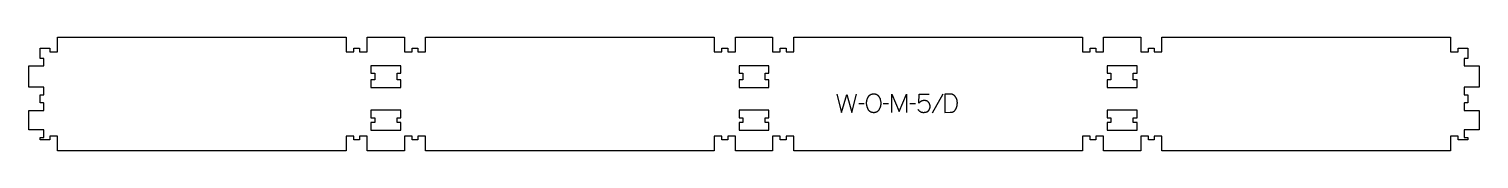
# Model space of a CAD drawing. Extents: x -1182 to 1182, y -93 to 93.
import ezdxf

# ---------------------------------------------------------------- set-up
doc = ezdxf.new("R2010")
doc.units = 0
for name, color, linetype in [('1_ANYTOOL_1MMDEEP_LABELS_S', 2, 'CONTINUOUS'), ('3_ANYTOOL_CUTTHROUGH_INSID', 4, 'CONTINUOUS'), ('4_ANYTOOL_CUTTHROUGH_OUTSI', 5, 'CONTINUOUS')]:
    doc.layers.add(name, color=color, linetype=linetype)

msp = doc.modelspace()

# ---------------------------------------------------------------- linework, layer by layer
at = {"layer": '1_ANYTOOL_1MMDEEP_LABELS_S'}
for p, q in [((179.5, -16.1), (170.7, -16.2)), ((219.5, -16.1), (210.7, -16.2)), ((263, -16.1), (254.2, -16.2)), ((307.6, -0.5), (290.5, -31.2))]:
    msp.add_line(p, q, dxfattribs=at)
for points in [[(195.5, 0.3), (195.9, 0.3), (196.3, 0.3), (196.6, 0.3), (196.8, 0.3), (197, 0.2), (197.1, 0.2), (197.3, 0.2), (197.5, 0.2), (197.6, 0.1), (197.8, 0.1), (198, 0.1), (198.1, 0), (198.3, 0), (198.5, -0.1), (198.6, -0.1), (198.8, -0.2), (198.9, -0.2), (199.1, -0.3), (199.2, -0.4), (199.4, -0.4), (199.5, -0.5), (199.7, -0.6), (199.8, -0.6), (199.9, -0.7), (200.1, -0.8), (200.2, -0.9), (200.4, -1), (200.5, -1.1), (200.9, -1.3), (201.1, -1.5), (201.4, -1.7), (201.6, -1.9), (201.9, -2.1), (202.1, -2.4), (202.3, -2.6), (202.5, -2.8), (202.7, -3.1), (202.9, -3.3), (203.1, -3.5), (203.3, -3.8), (203.5, -4.1), (203.7, -4.3), (203.9, -4.6), (204.2, -5.2), (204.4, -5.5), (204.5, -5.8), (204.7, -6.1), (204.8, -6.4), (205, -6.7), (205.1, -7), (205.2, -7.3), (205.4, -7.6), (205.5, -7.9), (205.6, -8.2), (205.7, -8.6), (205.8, -8.9), (205.9, -9.2), (205.9, -9.6), (206.2, -10.6), (206.3, -11.3), (206.4, -11.9), (206.5, -12.6), (206.6, -13.2), (206.6, -13.9), (206.7, -14.5), (206.7, -15.2), (206.7, -15.8), (206.6, -16.4), (206.6, -17.1), (206.5, -17.7), (206.4, -18.4), (206.3, -19), (206.1, -19.6), (206, -20.3), (205.8, -20.9), (205.6, -21.5), (205.4, -22.2), (205.1, -22.8), (204.8, -23.5), (204.5, -24.1), (204.2, -24.7), (203.9, -25.4), (203.7, -25.7), (203.5, -26), (203.3, -26.3), (203.1, -26.6), (202.9, -26.8), (202.7, -27.1), (202.5, -27.4), (202.3, -27.6), (202.2, -27.7), (202.1, -27.8), (202, -28), (201.9, -28.1), (201.7, -28.2), (201.6, -28.3), (201.5, -28.4), (201.4, -28.5), (201.2, -28.6), (201.1, -28.7), (201, -28.8), (200.9, -28.9), (200.7, -28.9), (200.6, -29), (200.5, -29.1), (200.3, -29.2), (200.2, -29.3), (200.1, -29.4), (199.9, -29.4), (199.8, -29.5), (199.6, -29.6), (199.5, -29.6), (199.3, -29.7), (199.2, -29.8), (199, -29.8), (198.9, -29.9), (198.7, -29.9), (198.6, -30), (198.3, -30.1), (198, -30.2), (197.6, -30.2), (197.3, -30.3), (197, -30.3), (196.6, -30.4), (196.3, -30.4), (195.9, -30.5), (195.6, -30.5), (195.2, -30.5), (194.8, -30.5), (194.4, -30.5), (194.1, -30.4), (193.7, -30.4), (193.3, -30.3), (193, -30.3), (192.6, -30.2), (192.3, -30.1), (192, -30.1), (191.7, -30), (191.5, -29.9), (191.3, -29.9), (191.2, -29.8), (191, -29.7), (190.9, -29.7), (190.7, -29.6), (190.6, -29.5), (190.4, -29.5), (190.3, -29.4), (190.1, -29.3), (190, -29.3), (189.9, -29.2), (189.7, -29.1), (189.6, -29), (189.4, -28.9), (189.3, -28.8), (189.2, -28.7), (189, -28.6), (188.9, -28.5), (188.8, -28.4), (188.7, -28.3), (188.5, -28.2), (188.4, -28.1), (188.3, -28), (188.2, -27.9), (188.1, -27.8), (187.9, -27.7), (187.8, -27.6), (187.7, -27.4), (187.6, -27.3), (187.4, -27), (187.2, -26.8), (187, -26.5), (186.8, -26.2), (186.6, -25.9), (186.4, -25.6), (186.2, -25.3), (185.9, -24.6), (185.6, -24), (185.3, -23.3), (185, -22.7), (184.8, -22), (184.6, -21.4), (184.3, -20.7), (184.2, -20.1), (184, -19.4), (183.9, -18.8), (183.7, -18.1), (183.7, -17.5), (183.6, -16.8), (183.5, -16.2), (183.5, -15.5), (183.5, -14.9), (183.5, -14.2), (183.5, -13.5), (183.6, -12.8), (183.7, -12.1), (183.8, -11.5), (183.9, -10.8), (184, -10.1), (184.2, -9.5), (184.4, -8.8), (184.6, -8.2), (184.8, -7.6), (185.1, -6.9), (185.4, -6.3), (185.7, -5.7), (186, -5.1), (186.4, -4.5), (186.5, -4.2), (186.7, -3.9), (186.9, -3.6), (187.1, -3.4), (187.3, -3.1), (187.6, -2.9), (187.8, -2.6), (188, -2.4), (188.1, -2.3), (188.3, -2.2), (188.4, -2.1), (188.5, -1.9), (188.6, -1.8), (188.8, -1.7), (188.9, -1.6), (189, -1.5), (189.1, -1.5), (189.3, -1.4), (189.4, -1.3), (189.5, -1.2), (189.7, -1.1), (189.8, -1), (190, -0.9), (190.1, -0.9), (190.2, -0.8), (190.4, -0.7), (190.7, -0.6), (191, -0.5), (191.3, -0.3), (191.6, -0.2), (191.9, -0.1), (192.3, 0), (192.6, 0), (192.9, 0.1), (193.3, 0.2), (193.7, 0.2), (194, 0.3), (194.4, 0.3), (194.8, 0.3), (195.1, 0.3)], [(311.1, 0), (311.1, -30), (319.6, -29.9), (320, -29.9), (320.4, -29.9), (320.8, -29.9), (321.2, -29.8), (321.6, -29.8), (321.9, -29.7), (322.3, -29.6), (322.7, -29.6), (323, -29.5), (323.4, -29.4), (323.7, -29.3), (324, -29.2), (324.3, -29), (324.5, -29), (324.6, -28.9), (324.8, -28.8), (324.9, -28.8), (325.1, -28.7), (325.2, -28.6), (325.4, -28.5), (325.5, -28.5), (325.7, -28.4), (325.8, -28.3), (325.9, -28.2), (326.1, -28.1), (326.2, -28), (326.3, -27.9), (326.5, -27.8), (326.6, -27.7), (326.7, -27.6), (326.8, -27.5), (326.9, -27.4), (327.1, -27.3), (327.2, -27.2), (327.3, -27.1), (327.4, -26.9), (327.5, -26.8), (327.6, -26.7), (327.7, -26.6), (327.8, -26.5), (327.9, -26.3), (328, -26.2), (328.1, -26.1), (328.2, -25.9), (328.3, -25.8), (328.5, -25.5), (328.7, -25.2), (328.9, -24.9), (329.2, -24.3), (329.5, -23.7), (329.7, -23), (330, -22.4), (330.2, -21.7), (330.4, -21.1), (330.6, -20.4), (330.8, -19.8), (331, -19.1), (331.1, -18.5), (331.2, -17.8), (331.3, -17.1), (331.4, -16.4), (331.4, -15.7), (331.5, -15), (331.5, -14.3), (331.5, -13.7), (331.4, -13.1), (331.4, -12.5), (331.3, -12), (331.2, -11.4), (331.2, -11.1), (331.1, -10.8), (331.1, -10.5), (331, -10.3), (330.9, -10), (330.8, -9.7), (330.8, -9.4), (330.7, -9.2), (330.6, -8.9), (330.5, -8.6), (330.4, -8.3), (330.3, -8.1), (330.2, -7.8), (330.1, -7.5), (329.8, -7), (329.6, -6.5), (329.3, -6), (329, -5.5), (328.8, -5.2), (328.6, -4.9), (328.4, -4.6), (328.2, -4.3), (328, -4), (327.8, -3.8), (327.5, -3.5), (327.3, -3.3), (327.1, -3.1), (326.9, -2.8), (326.7, -2.6), (326.4, -2.4), (326.2, -2.2), (325.9, -2), (325.7, -1.9), (325.5, -1.7), (325.2, -1.5), (325, -1.4), (324.7, -1.3), (324.4, -1.1), (324.2, -1), (323.9, -0.9), (323.6, -0.8), (323.4, -0.7), (323.1, -0.6), (322.8, -0.5), (322.5, -0.5), (322.2, -0.4), (321.9, -0.4), (321.7, -0.3), (321.4, -0.3), (321.1, -0.3), (316.2, -0.1)]]:
    msp.add_lwpolyline(points, close=True, dxfattribs=at)
for points in [[(135.1, 0), (142.8, -30), (151.3, -0.9), (159.7, -30), (167.2, 0)], [(224.6, -30), (224.6, 0), (236.6, -28.4), (248.6, -0.1), (248.6, -30)], [(267.3, -25.2), (267.5, -25.5), (267.7, -25.8), (267.9, -26.1), (268.1, -26.4), (268.4, -26.6), (268.6, -26.9), (268.8, -27.1), (269.1, -27.3), (269.3, -27.5), (269.6, -27.8), (269.8, -28), (270.1, -28.1), (270.3, -28.3), (270.6, -28.5), (270.9, -28.7), (271.2, -28.8), (271.4, -29), (271.7, -29.1), (272, -29.2), (272.3, -29.3), (272.6, -29.4), (272.9, -29.5), (273.2, -29.6), (273.5, -29.7), (273.9, -29.8), (274.2, -29.8), (274.5, -29.9), (274.8, -29.9), (275.2, -30), (275.5, -30), (275.9, -30), (276.2, -30), (276.6, -30), (277, -30), (277.4, -30), (277.8, -29.9), (278.2, -29.9), (278.6, -29.9), (279, -29.8), (279.4, -29.7), (279.7, -29.7), (280.1, -29.6), (280.4, -29.5), (280.8, -29.4), (281.1, -29.3), (281.4, -29.2), (281.7, -29.1), (282.1, -29), (282.2, -28.9), (282.4, -28.8), (282.5, -28.8), (282.7, -28.7), (282.8, -28.6), (283, -28.5), (283.1, -28.4), (283.3, -28.3), (283.4, -28.2), (283.5, -28.1), (283.7, -28), (283.8, -27.9), (283.9, -27.7), (284.1, -27.6), (284.2, -27.5), (284.3, -27.4), (284.5, -27.2), (284.6, -27.1), (284.7, -26.9), (284.8, -26.8), (284.9, -26.6), (285.1, -26.5), (285.2, -26.3), (285.3, -26.2), (285.4, -26), (285.5, -25.8), (285.6, -25.6), (285.7, -25.5), (285.9, -25.1), (286.1, -24.7), (286.2, -24.4), (286.3, -24.2), (286.4, -23.9), (286.5, -23.7), (286.6, -23.5), (286.7, -23.2), (286.8, -23), (286.8, -22.7), (286.9, -22.5), (286.9, -22.3), (287, -22), (287, -21.8), (287, -21.5), (287.1, -21.3), (287.1, -21.1), (287.1, -20.8), (287.1, -20.6), (287.1, -20.3), (287, -20), (287, -19.8), (287, -19.5), (287, -19.3), (287, -19), (286.9, -18.8), (286.9, -18.5), (286.8, -18.3), (286.8, -18), (286.7, -17.8), (286.7, -17.6), (286.6, -17.3), (286.5, -17.1), (286.5, -16.9), (286.4, -16.7), (286.3, -16.4), (286.2, -16.2), (286.1, -16), (286, -15.8), (285.9, -15.6), (285.8, -15.4), (285.7, -15.2), (285.6, -15), (285.5, -14.8), (285.4, -14.6), (285.2, -14.4), (285.1, -14.2), (285, -14), (284.8, -13.8), (284.7, -13.6), (284.5, -13.4), (284.4, -13.3), (284.2, -13.1), (284, -12.9), (283.9, -12.8), (283.7, -12.6), (283.5, -12.5), (283.3, -12.4), (283.1, -12.2), (283, -12.1), (282.8, -12), (282.6, -11.9), (282.4, -11.7), (282.2, -11.6), (281.9, -11.5), (281.7, -11.4), (281.5, -11.4), (281.3, -11.3), (281.1, -11.2), (280.8, -11.1), (280.6, -11.1), (280.4, -11), (280.1, -10.9), (279.9, -10.9), (279.6, -10.9), (279.4, -10.8), (279.1, -10.8), (278.8, -10.8), (278.6, -10.7), (278.3, -10.7), (278, -10.7), (277.7, -10.7), (277.4, -10.7), (277, -10.7), (276.7, -10.8), (276.4, -10.8), (276, -10.8), (275.7, -10.9), (275.4, -10.9), (275.1, -11), (274.7, -11.1), (274.4, -11.2), (274.1, -11.3), (273.8, -11.4), (273.6, -11.5), (273.3, -11.6), (273, -11.7), (272.7, -11.9), (272.2, -12.2), (271.9, -12.3), (271.6, -12.5), (271.4, -12.7), (271.1, -12.8), (270.8, -13), (270.6, -13.2), (270.3, -13.4), (270, -13.6), (269.8, -13.8), (269.5, -14.1), (269.2, -14.3), (269, -14.5), (268.5, -15), (269.2, 0), (285.4, 0)]]:
    msp.add_lwpolyline(points, dxfattribs=at)
at = {"layer": '3_ANYTOOL_CUTTHROUGH_INSID'}
for points in [[(-618.3, 33.8), (-618.3, 23.3), (-624.3, 23.3), (-624.3, 10.8), (-575.8, 10.8), (-575.8, 23.3), (-581.8, 23.3), (-581.8, 33.8), (-575.8, 33.8), (-575.8, 46.3), (-624.3, 46.3), (-624.3, 33.8)], [(-18.3, 33.8), (-18.3, 23.3), (-24.3, 23.3), (-24.3, 10.8), (24.2, 10.8), (24.2, 23.3), (18.2, 23.3), (18.2, 33.8), (24.2, 33.8), (24.2, 46.3), (-24.3, 46.3), (-24.3, 33.8)], [(581.8, 33.8), (581.8, 23.3), (575.8, 23.3), (575.8, 10.8), (624.3, 10.8), (624.3, 23.3), (618.3, 23.3), (618.3, 33.8), (624.3, 33.8), (624.3, 46.3), (575.8, 46.3), (575.8, 33.8)], [(-618.3, -39.1), (-618.3, -46.7), (-624.3, -46.7), (-624.3, -59.2), (-575.8, -59.2), (-575.8, -46.7), (-581.8, -46.7), (-581.8, -39.1), (-575.8, -39.1), (-575.8, -26.6), (-624.3, -26.6), (-624.3, -39.1)], [(-18.3, -39.1), (-18.3, -46.7), (-24.3, -46.7), (-24.3, -59.2), (24.2, -59.2), (24.2, -46.7), (18.2, -46.7), (18.2, -39.1), (24.2, -39.1), (24.2, -26.6), (-24.3, -26.6), (-24.3, -39.1)], [(581.8, -39.1), (581.8, -46.7), (575.8, -46.7), (575.8, -59.2), (624.3, -59.2), (624.3, -46.7), (618.3, -46.7), (618.3, -39.1), (624.3, -39.1), (624.3, -26.6), (575.8, -26.6), (575.8, -39.1)]]:
    msp.add_lwpolyline(points, close=True, dxfattribs=at)
at = {"layer": '4_ANYTOOL_CUTTHROUGH_OUTSI'}
msp.add_lwpolyline([(1147.7, 74.8), (1163.8, 74.8), (1163.8, 58.3), (1158, 58.3, 0.414214), (1157.8, 58), (1157.8, 46, 0.414214), (1158, 45.8), (1181.8, 45.8), (1181.8, 11.3), (1158, 11.3, 0.414214), (1157.8, 11), (1157.8, -1, 0.414214), (1158, -1.2), (1163.8, -1.2), (1163.8, -14.6), (1158, -14.6, 0.414214), (1157.8, -14.9), (1157.8, -26.9, 0.414214), (1158, -27.1), (1181.8, -27.1), (1181.8, -58.7), (1158, -58.7, 0.414214), (1157.8, -59), (1157.8, -71, 0.414214), (1158, -71.2), (1163.8, -71.2), (1163.8, -74.7), (1147.7, -74.7), (1147.7, -69, 0.414214), (1147.4, -68.7), (1135.4, -68.7, 0.414214), (1135.2, -69), (1135.2, -92.7), (664.8, -92.7), (664.8, -69, 0.414214), (664.6, -68.7), (652.6, -68.7, 0.414214), (652.3, -69), (652.3, -74.7), (642.9, -74.7), (642.9, -69, 0.414214), (642.7, -68.7), (630.7, -68.7, 0.414214), (630.4, -69), (630.4, -92.7), (569.6, -92.7), (569.6, -69, 0.414214), (569.3, -68.7), (557.3, -68.7, 0.414214), (557.1, -69), (557.1, -74.7), (547.7, -74.7), (547.7, -69, 0.414214), (547.4, -68.7), (535.4, -68.7, 0.414214), (535.2, -69), (535.2, -92.7), (64.8, -92.7), (64.8, -69, 0.414214), (64.6, -68.7), (52.6, -68.7, 0.414214), (52.3, -69), (52.3, -74.7), (42.9, -74.7), (42.9, -69, 0.414214), (42.7, -68.7), (30.7, -68.7, 0.414214), (30.4, -69), (30.4, -92.7), (-30.4, -92.7), (-30.4, -69, 0.414214), (-30.7, -68.7), (-42.7, -68.7, 0.414214), (-42.9, -69), (-42.9, -74.7), (-52.3, -74.7), (-52.3, -69, 0.414214), (-52.6, -68.7), (-64.6, -68.7, 0.414214), (-64.8, -69), (-64.8, -92.7), (-535.2, -92.7), (-535.2, -69, 0.414214), (-535.4, -68.7), (-547.4, -68.7, 0.414214), (-547.7, -69), (-547.7, -74.7), (-557.1, -74.7), (-557.1, -69, 0.414214), (-557.3, -68.7), (-569.3, -68.7, 0.414214), (-569.6, -69), (-569.6, -92.7), (-630.4, -92.7), (-630.4, -69, 0.414214), (-630.7, -68.7), (-642.7, -68.7, 0.414214), (-642.9, -69), (-642.9, -74.7), (-652.3, -74.7), (-652.3, -69, 0.414214), (-652.6, -68.7), (-664.6, -68.7, 0.414214), (-664.8, -69), (-664.8, -92.7), (-1135.2, -92.7), (-1135.2, -69, 0.414214), (-1135.4, -68.7), (-1147.4, -68.7, 0.414214), (-1147.7, -69), (-1147.7, -74.7), (-1163.8, -74.7), (-1163.8, -71.2), (-1158, -71.2, 0.414214), (-1157.8, -71), (-1157.8, -59, 0.414214), (-1158, -58.7), (-1181.8, -58.7), (-1181.8, -27.1), (-1158, -27.1, 0.414214), (-1157.8, -26.9), (-1157.8, -14.9, 0.414214), (-1158, -14.6), (-1163.8, -14.6), (-1163.8, -1.2), (-1158, -1.2, 0.414214), (-1157.8, -1), (-1157.8, 11, 0.414214), (-1158, 11.3), (-1181.8, 11.3), (-1181.8, 45.8), (-1158, 45.8, 0.414214), (-1157.8, 46), (-1157.8, 58, 0.414214), (-1158, 58.3), (-1163.8, 58.3), (-1163.8, 74.8), (-1147.7, 74.8), (-1147.7, 69, 0.414214), (-1147.4, 68.8), (-1135.4, 68.8, 0.414214), (-1135.2, 69), (-1135.2, 92.8), (-664.8, 92.8), (-664.8, 69, 0.414214), (-664.6, 68.8), (-652.6, 68.8, 0.414214), (-652.3, 69), (-652.3, 74.8), (-642.9, 74.8), (-642.9, 69, 0.414214), (-642.7, 68.8), (-630.7, 68.8, 0.414214), (-630.4, 69), (-630.4, 92.8), (-569.6, 92.8), (-569.6, 69, 0.414214), (-569.3, 68.8), (-557.3, 68.8, 0.414214), (-557.1, 69), (-557.1, 74.8), (-547.7, 74.8), (-547.7, 69, 0.414214), (-547.4, 68.8), (-535.4, 68.8, 0.414214), (-535.2, 69), (-535.2, 92.8), (-64.8, 92.8), (-64.8, 69, 0.414214), (-64.6, 68.8), (-52.6, 68.8, 0.414214), (-52.3, 69), (-52.3, 74.8), (-42.9, 74.8), (-42.9, 69, 0.414214), (-42.7, 68.8), (-30.7, 68.8, 0.414214), (-30.4, 69), (-30.4, 92.8), (30.4, 92.8), (30.4, 69, 0.414214), (30.7, 68.8), (42.7, 68.8, 0.414214), (42.9, 69), (42.9, 74.8), (52.3, 74.8), (52.3, 69, 0.414214), (52.6, 68.8), (64.6, 68.8, 0.414214), (64.8, 69), (64.8, 92.8), (535.2, 92.8), (535.2, 69, 0.414214), (535.4, 68.8), (547.4, 68.8, 0.414214), (547.7, 69), (547.7, 74.8), (557.1, 74.8), (557.1, 69, 0.414214), (557.3, 68.8), (569.3, 68.8, 0.414214), (569.6, 69), (569.6, 92.8), (630.4, 92.8), (630.4, 69, 0.414214), (630.7, 68.8), (642.7, 68.8, 0.414214), (642.9, 69), (642.9, 74.8), (652.3, 74.8), (652.3, 69, 0.414214), (652.6, 68.8), (664.6, 68.8, 0.414214), (664.8, 69), (664.8, 92.8), (1135.2, 92.8), (1135.2, 69, 0.414214), (1135.4, 68.8), (1147.4, 68.8, 0.414214), (1147.7, 69)], format="xyb", close=True, dxfattribs=at)

doc.saveas('drawing.dxf')
